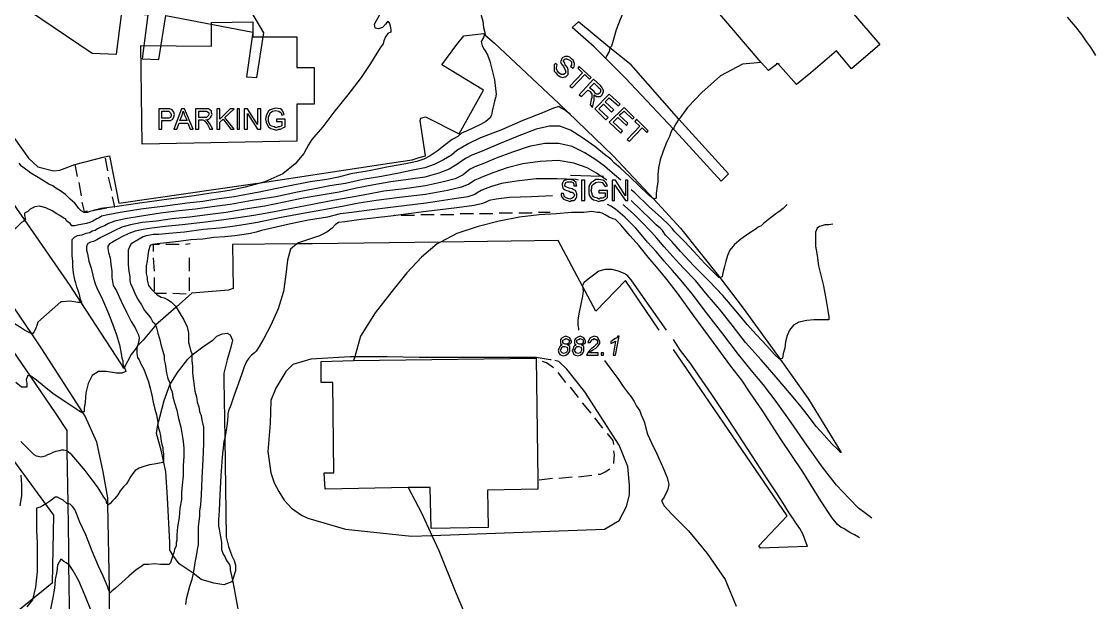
# Model space of a CAD drawing. Header units: feet. Extents: x -3749 to 15459, y 505 to 24761.
# Drawn here: x 9983 to 15459, y 10931 to 13895 of the extents above; entities that cross this region are included whole.
import ezdxf

# ---------------------------------------------------------------- set-up
doc = ezdxf.new("R2010")
doc.units = ezdxf.units.FT
for name, color, linetype in [('Buildings', 2, 'CONTINUOUS'), ('Streets', 4, 'CONTINUOUS'), ('Topo Lines', 6, 'CONTINUOUS')]:
    doc.layers.add(name, color=color, linetype=linetype)

msp = doc.modelspace()

# ---------------------------------------------------------------- linework, layer by layer
at = {"layer": 'Buildings'}
for points in [[(13751.2, 14489), (14359.2, 13777), (14215.2, 13653), (14139.2, 13745), (14007.2, 13633), (13935.2, 13573), (13839.2, 13681), (13791.2, 13645), (13755.2, 13685), (13255.2, 14273), (13235.2, 14301), (13627.2, 14637), (13751.2, 14489)], [(10591.2, 13773), (10951.2, 13769), (10951.2, 13889), (11163.2, 13893), (11163.2, 13817), (11387.2, 13817), (11387.2, 13661), (11475.2, 13661), (11475.2, 13473), (11387.2, 13473), (11387.2, 13285), (10599.2, 13269), (10591.2, 13773)], [(12707.2, 13681), (12699.2, 13673), (12699.2, 13661), (12699.2, 13653), (12699.2, 13641), (12707.2, 13633), (12715.2, 13625), (12723.2, 13617), (12731.2, 13613), (12743.2, 13609), (12751.2, 13613), (12759.2, 13613), (12767.2, 13621), (12771.2, 13625), (12771.2, 13633), (12771.2, 13641), (12771.2, 13649), (12767.2, 13661), (12755.2, 13673), (12751.2, 13685), (12747.2, 13693), (12747.2, 13697), (12751.2, 13701), (12755.2, 13705), (12763.2, 13705), (12771.2, 13701), (12779.2, 13697), (12787.2, 13689), (12787.2, 13681), (12787.2, 13673), (12783.2, 13665), (12795.2, 13657), (12799.2, 13661), (12803.2, 13673), (12803.2, 13681), (12799.2, 13689), (12795.2, 13697), (12787.2, 13705), (12779.2, 13713), (12771.2, 13717), (12763.2, 13717), (12755.2, 13717), (12739.2, 13709), (12735.2, 13697), (12731.2, 13689), (12735.2, 13681), (12739.2, 13673), (12747.2, 13665), (12751.2, 13653), (12755.2, 13649), (12759.2, 13637), (12755.2, 13629), (12747.2, 13625), (12735.2, 13625), (12723.2, 13633), (12715.2, 13645), (12711.2, 13653), (12711.2, 13661), (12715.2, 13673), (12707.2, 13681)], [(12779.2, 13565), (12791.2, 13557), (12855.2, 13625), (12879.2, 13601), (12887.2, 13609), (12827.2, 13665), (12819.2, 13657), (12843.2, 13633), (12779.2, 13565)], [(12827.2, 13521), (12839.2, 13513), (12871.2, 13545), (12883.2, 13537), (12887.2, 13529), (12891.2, 13525), (12891.2, 13513), (12891.2, 13505), (12887.2, 13497), (12883.2, 13469), (12895.2, 13457), (12903.2, 13493), (12903.2, 13509), (12903.2, 13521), (12915.2, 13513), (12923.2, 13513), (12935.2, 13513), (12943.2, 13521), (12947.2, 13529), (12951.2, 13537), (12951.2, 13545), (12947.2, 13549), (12943.2, 13557), (12935.2, 13569), (12899.2, 13601), (12827.2, 13521)], [(12879.2, 13557), (12903.2, 13581), (12927.2, 13557), (12935.2, 13549), (12935.2, 13545), (12935.2, 13537), (12931.2, 13529), (12923.2, 13525), (12915.2, 13525), (12907.2, 13529), (12903.2, 13537), (12879.2, 13557)], [(12907.2, 13449), (12963.2, 13393), (12975.2, 13405), (12927.2, 13449), (12951.2, 13473), (12991.2, 13433), (13003.2, 13445), (12959.2, 13485), (12979.2, 13505), (13027.2, 13465), (13035.2, 13473), (12979.2, 13525), (12907.2, 13449)], [(10683.2, 13345), (10699.2, 13345), (10699.2, 13389), (10723.2, 13389), (10743.2, 13389), (10755.2, 13397), (10759.2, 13409), (10763.2, 13421), (10759.2, 13433), (10751.2, 13445), (10739.2, 13449), (10731.2, 13449), (10723.2, 13449), (10683.2, 13449), (10683.2, 13345)], [(10699.2, 13401), (10699.2, 13437), (10723.2, 13437), (10731.2, 13437), (10735.2, 13437), (10743.2, 13429), (10747.2, 13421), (10747.2, 13413), (10743.2, 13405), (10735.2, 13401), (10723.2, 13401), (10699.2, 13401)], [(10759.2, 13345), (10775.2, 13345), (10787.2, 13377), (10831.2, 13377), (10843.2, 13345), (10859.2, 13345), (10815.2, 13449), (10799.2, 13449), (10759.2, 13345)], [(10791.2, 13389), (10803.2, 13417), (10807.2, 13437), (10811.2, 13429), (10815.2, 13417), (10827.2, 13389), (10791.2, 13389)], [(10871.2, 13345), (10887.2, 13345), (10887.2, 13393), (10903.2, 13393), (10907.2, 13393), (10915.2, 13389), (10923.2, 13381), (10927.2, 13377), (10931.2, 13369), (10943.2, 13345), (10959.2, 13345), (10943.2, 13373), (10931.2, 13389), (10923.2, 13393), (10939.2, 13397), (10947.2, 13405), (10951.2, 13413), (10955.2, 13421), (10951.2, 13429), (10951.2, 13437), (10943.2, 13445), (10939.2, 13449), (10931.2, 13449), (10919.2, 13449), (10871.2, 13449), (10871.2, 13345)], [(10887.2, 13405), (10887.2, 13437), (10919.2, 13437), (10927.2, 13437), (10935.2, 13433), (10939.2, 13429), (10939.2, 13421), (10935.2, 13413), (10927.2, 13405), (10923.2, 13405), (10915.2, 13405), (10887.2, 13405)], [(10979.2, 13345), (10995.2, 13345), (10995.2, 13381), (11011.2, 13397), (11051.2, 13345), (11067.2, 13345), (11019.2, 13405), (11067.2, 13449), (11047.2, 13449), (10995.2, 13397), (10995.2, 13449), (10979.2, 13449), (10979.2, 13345)], [(11083.2, 13345), (11095.2, 13345), (11095.2, 13449), (11083.2, 13449), (11083.2, 13345)], [(11119.2, 13345), (11135.2, 13345), (11135.2, 13425), (11187.2, 13345), (11203.2, 13345), (11203.2, 13449), (11187.2, 13449), (11187.2, 13369), (11135.2, 13449), (11119.2, 13449), (11119.2, 13345)], [(11283.2, 13385), (11311.2, 13385), (11311.2, 13365), (11307.2, 13361), (11299.2, 13357), (11291.2, 13357), (11279.2, 13353), (11271.2, 13357), (11259.2, 13361), (11251.2, 13365), (11247.2, 13373), (11243.2, 13385), (11243.2, 13397), (11243.2, 13409), (11247.2, 13417), (11251.2, 13429), (11263.2, 13437), (11279.2, 13441), (11295.2, 13437), (11307.2, 13429), (11311.2, 13417), (11323.2, 13421), (11319.2, 13429), (11315.2, 13437), (11311.2, 13445), (11303.2, 13449), (11279.2, 13453), (11267.2, 13449), (11251.2, 13445), (11243.2, 13437), (11235.2, 13425), (11231.2, 13413), (11227.2, 13397), (11231.2, 13381), (11235.2, 13369), (11243.2, 13357), (11255.2, 13349), (11267.2, 13345), (11283.2, 13341), (11295.2, 13345), (11303.2, 13345), (11315.2, 13353), (11327.2, 13357), (11327.2, 13397), (11283.2, 13397), (11283.2, 13385)], [(12979.2, 13381), (13039.2, 13325), (13047.2, 13337), (12999.2, 13381), (13023.2, 13405), (13067.2, 13365), (13075.2, 13377), (13031.2, 13417), (13055.2, 13437), (13099.2, 13397), (13107.2, 13405), (13055.2, 13457), (12979.2, 13381)], [(13071.2, 13293), (13083.2, 13285), (13147.2, 13353), (13171.2, 13329), (13179.2, 13337), (13119.2, 13397), (13111.2, 13385), (13135.2, 13361), (13071.2, 13293)], [(10255.2, 13165), (10267.2, 13105)], [(10423.2, 13133), (10411.2, 13197)], [(10443.2, 13033), (10427.2, 13101)], [(12735.2, 13017), (12735.2, 13005), (12739.2, 12997), (12747.2, 12989), (12755.2, 12985), (12767.2, 12981), (12779.2, 12977), (12787.2, 12981), (12799.2, 12981), (12807.2, 12989), (12811.2, 12993), (12815.2, 13001), (12815.2, 13009), (12815.2, 13017), (12811.2, 13025), (12807.2, 13033), (12799.2, 13037), (12791.2, 13041), (12775.2, 13045), (12763.2, 13049), (12755.2, 13053), (12755.2, 13057), (12751.2, 13061), (12755.2, 13065), (12759.2, 13073), (12767.2, 13077), (12775.2, 13077), (12787.2, 13077), (12795.2, 13073), (12799.2, 13065), (12799.2, 13057), (12815.2, 13057), (12811.2, 13065), (12811.2, 13073), (12803.2, 13081), (12795.2, 13085), (12775.2, 13089), (12755.2, 13085), (12747.2, 13081), (12743.2, 13073), (12739.2, 13069), (12739.2, 13061), (12743.2, 13045), (12747.2, 13041), (12755.2, 13037), (12763.2, 13033), (12775.2, 13029), (12783.2, 13025), (12791.2, 13025), (12795.2, 13021), (12799.2, 13017), (12803.2, 13009), (12799.2, 13001), (12791.2, 12993), (12779.2, 12989), (12763.2, 12993), (12751.2, 13001), (12747.2, 13017), (12735.2, 13017)], [(12927.2, 13021), (12959.2, 13021), (12959.2, 13001), (12951.2, 12997), (12947.2, 12993), (12935.2, 12993), (12927.2, 12989), (12919.2, 12993), (12907.2, 12997), (12899.2, 13001), (12895.2, 13009), (12891.2, 13021), (12887.2, 13033), (12891.2, 13045), (12891.2, 13057), (12899.2, 13065), (12911.2, 13073), (12927.2, 13077), (12943.2, 13073), (12951.2, 13065), (12959.2, 13053), (12971.2, 13057), (12967.2, 13065), (12963.2, 13073), (12955.2, 13081), (12947.2, 13085), (12927.2, 13089), (12911.2, 13089), (12899.2, 13081), (12887.2, 13073), (12879.2, 13061), (12875.2, 13049), (12875.2, 13033), (12875.2, 13017), (12879.2, 13005), (12887.2, 12993), (12899.2, 12985), (12915.2, 12981), (12927.2, 12977), (12939.2, 12981), (12951.2, 12981), (12963.2, 12989), (12971.2, 12997), (12971.2, 13033), (12927.2, 13033), (12927.2, 13021)], [(10275.2, 13073), (10287.2, 13005)], [(12839.2, 12981), (12855.2, 12981), (12855.2, 13085), (12839.2, 13085), (12839.2, 12981)], [(12995.2, 12981), (13007.2, 12981), (13007.2, 13061), (13063.2, 12981), (13075.2, 12981), (13075.2, 13085), (13063.2, 13085), (13063.2, 13005), (13011.2, 13085), (12995.2, 13085), (12995.2, 12981)], [(10459.2, 12949), (10447.2, 13001)], [(10291.2, 12973), (10303.2, 12925), (10319.2, 12929)], [(10351.2, 12933), (10355.2, 12933)], [(10355.2, 12933), (10419.2, 12945)], [(10455.2, 12949), (10459.2, 12949), (10459.2, 12949)], [(11887.2, 12905), (11883.2, 12905)], [(11987.2, 12905), (11919.2, 12905)], [(12087.2, 12909), (12019.2, 12909)], [(12187.2, 12909), (12119.2, 12909)], [(12287.2, 12913), (12219.2, 12913)], [(12387.2, 12913), (12319.2, 12913)], [(12487.2, 12917), (12419.2, 12917)], [(12587.2, 12917), (12519.2, 12917)], [(12679.2, 12921), (12619.2, 12921)], [(10843.2, 12761), (10819.2, 12757)], [(10687.2, 12757), (10655.2, 12757), (10655.2, 12721)], [(10787.2, 12757), (10719.2, 12757)], [(10655.2, 12689), (10659.2, 12621)], [(10839.2, 12621), (10839.2, 12689)], [(10659.2, 12589), (10659.2, 12521)], [(10839.2, 12521), (10839.2, 12589)], [(10667.2, 12509), (10723.2, 12509)], [(10755.2, 12509), (10823.2, 12505)], [(12739.2, 12245), (12731.2, 12241), (12727.2, 12237), (12723.2, 12225), (12719.2, 12217), (12723.2, 12205), (12727.2, 12197), (12735.2, 12193), (12747.2, 12189), (12759.2, 12193), (12771.2, 12201), (12779.2, 12213), (12779.2, 12225), (12779.2, 12237), (12767.2, 12245), (12775.2, 12249), (12783.2, 12253), (12787.2, 12257), (12787.2, 12265), (12783.2, 12273), (12779.2, 12281), (12771.2, 12285), (12759.2, 12289), (12747.2, 12285), (12735.2, 12277), (12731.2, 12269), (12731.2, 12261), (12731.2, 12253), (12739.2, 12245)], [(12743.2, 12261), (12743.2, 12269), (12751.2, 12273), (12759.2, 12277), (12771.2, 12273), (12775.2, 12269), (12775.2, 12265), (12775.2, 12257), (12771.2, 12253), (12763.2, 12249), (12755.2, 12249), (12747.2, 12253), (12743.2, 12257), (12743.2, 12261)], [(12811.2, 12245), (12803.2, 12241), (12799.2, 12237), (12795.2, 12225), (12791.2, 12217), (12795.2, 12205), (12799.2, 12197), (12807.2, 12193), (12819.2, 12189), (12831.2, 12193), (12843.2, 12201), (12851.2, 12213), (12851.2, 12225), (12851.2, 12237), (12839.2, 12245), (12847.2, 12249), (12855.2, 12253), (12859.2, 12257), (12859.2, 12265), (12855.2, 12273), (12851.2, 12281), (12843.2, 12285), (12831.2, 12289), (12819.2, 12285), (12807.2, 12277), (12803.2, 12269), (12803.2, 12261), (12803.2, 12253), (12811.2, 12245)], [(12815.2, 12261), (12815.2, 12269), (12823.2, 12273), (12831.2, 12277), (12843.2, 12273), (12847.2, 12269), (12847.2, 12265), (12847.2, 12257), (12843.2, 12253), (12835.2, 12249), (12827.2, 12249), (12819.2, 12253), (12815.2, 12257), (12815.2, 12261)], [(12863.2, 12193), (12923.2, 12193), (12923.2, 12205), (12879.2, 12205), (12887.2, 12213), (12891.2, 12217), (12899.2, 12221), (12911.2, 12229), (12919.2, 12237), (12923.2, 12241), (12927.2, 12245), (12931.2, 12253), (12931.2, 12261), (12927.2, 12273), (12919.2, 12285), (12903.2, 12289), (12891.2, 12285), (12883.2, 12281), (12875.2, 12269), (12871.2, 12257), (12883.2, 12257), (12887.2, 12265), (12891.2, 12273), (12899.2, 12273), (12903.2, 12277), (12911.2, 12273), (12915.2, 12273), (12919.2, 12265), (12919.2, 12261), (12919.2, 12253), (12911.2, 12245), (12907.2, 12241), (12899.2, 12233), (12887.2, 12225), (12879.2, 12217), (12871.2, 12205), (12863.2, 12193)], [(12999.2, 12193), (13011.2, 12193), (13031.2, 12289), (13023.2, 12289), (13019.2, 12281), (13011.2, 12277), (13003.2, 12273), (12987.2, 12261), (12987.2, 12253), (12999.2, 12257), (13011.2, 12265), (12999.2, 12193)], [(12731.2, 12217), (12735.2, 12225), (12739.2, 12233), (12743.2, 12237), (12751.2, 12237), (12763.2, 12233), (12767.2, 12229), (12767.2, 12225), (12767.2, 12217), (12763.2, 12209), (12759.2, 12205), (12747.2, 12201), (12739.2, 12205), (12735.2, 12209), (12731.2, 12217)], [(12803.2, 12217), (12807.2, 12225), (12811.2, 12233), (12815.2, 12237), (12823.2, 12237), (12835.2, 12233), (12839.2, 12229), (12839.2, 12225), (12839.2, 12217), (12835.2, 12209), (12831.2, 12205), (12819.2, 12201), (12811.2, 12205), (12807.2, 12209), (12803.2, 12217)], [(12615.2, 11557), (12615.2, 11509), (12359.2, 11505), (12363.2, 11313), (12071.2, 11309), (12067.2, 11517), (11955.2, 11517), (11531.2, 11509), (11527.2, 11593), (11575.2, 11593), (11571.2, 12053), (11511.2, 12053), (11511.2, 12161), (11675.2, 12165), (12607.2, 12177), (12615.2, 11557)], [(12607.2, 12177), (12607.2, 12177)], [(12695.2, 12129), (12659.2, 12153), (12639.2, 12161)], [(12939.2, 12193), (12951.2, 12193), (12951.2, 12205), (12939.2, 12205), (12939.2, 12193)], [(12759.2, 12053), (12719.2, 12105)], [(12823.2, 11977), (12783.2, 12029)], [(6339.2, 9309.1), (7815.2, 10445), (7743.2, 10661), (9391.2, 11973), (9747.2, 11921), (10147.2, 11377), (10139.2, 11029), (8467.2, 9673.1), (8547.2, 9577.1), (7027.2, 8345.1), (6955.2, 8429.1), (5379.2, 7153.1)], [(12887.2, 11897), (12843.2, 11949)], [(12947.2, 11821), (12907.2, 11873)], [(13003.2, 11737), (12999.2, 11757), (12971.2, 11793)], [(13003.2, 11641), (13003.2, 11645), (13007.2, 11685), (13003.2, 11705)], [(12923.2, 11585), (12935.2, 11585), (12959.2, 11597), (12983.2, 11613)], [(12623.2, 11557), (12691.2, 11565)], [(12723.2, 11565), (12791.2, 11573)], [(12823.2, 11573), (12891.2, 11581)]]:
    msp.add_lwpolyline(points, dxfattribs=at)
at = {"layer": 'Streets'}
for points in [[(9411.2, 14585), (9683.2, 14181), (10343.2, 13733), (10467.2, 13729), (10495.2, 13941), (10627.2, 13929), (10599.2, 13705), (10683.2, 13701), (10719.2, 13925), (11163.2, 13841), (11131.2, 13613), (11183.2, 13609), (11219.2, 13837), (10919.2, 14345), (10847.2, 14449), (10815.2, 14489), (10127.2, 14965), (9971.2, 15065), (9779.2, 15121), (9915.2, 15001), (9779.2, 14797)], [(11851.2, 13897), (11839.2, 13881), (11823.2, 13865), (11803.2, 13857), (11787.2, 13861), (11783.2, 13881), (11819.2, 13945)], [(12983.2, 13761), (12823.2, 13893), (12791.2, 13865)], [(13307.2, 13345), (13063.2, 13605), (12903.2, 13765), (12791.2, 13865)], [(11211.2, 13073), (11859.2, 13173), (11975.2, 13189), (12011.2, 13201), (12043.2, 13209), (12015.2, 13389), (12019.2, 13401), (12043.2, 13409), (12215.2, 13321), (12339.2, 13545), (12127.2, 13673), (12203.2, 13777), (12239.2, 13821), (12339.2, 13833)], [(12339.2, 13833), (12343.2, 13829)], [(12343.2, 13829), (12395.2, 13785), (12723.2, 13477), (12999.2, 13209), (13207.2, 12989)], [(9627.2, 13749), (9651.2, 13713), (10019.2, 13197), (10067.2, 13153), (10147.2, 13133), (10179.2, 13137), (10255.2, 13165)], [(13335.2, 13397), (13091.2, 13673), (12983.2, 13761)], [(13551.2, 13081), (13587.2, 13117), (13335.2, 13397)], [(13551.2, 13081), (13315.2, 13337), (13307.2, 13345)], [(9999.2, 12885), (9959.2, 12941), (9755.2, 13241)], [(10255.2, 13165), (10407.2, 13205)], [(10407.2, 13205), (10431.2, 13209), (10479.2, 12969), (11151.2, 13065), (11211.2, 13073)], [(12939.2, 13105), (12783.2, 13109)], [(12951.2, 13105), (12939.2, 13105)], [(13207.2, 12989), (13343.2, 12841), (13543.2, 12589)], [(10287.2, 12461), (10231.2, 12549), (9999.2, 12885)], [(11387.2, 12761), (11059.2, 12757), (11063.2, 12533), (11039.2, 12525), (10851.2, 12509), (10771.2, 12437)], [(12119.2, 12769), (11467.2, 12761), (11387.2, 12761)], [(12843.2, 12545), (12719.2, 12777), (12119.2, 12769)], [(10035.2, 12301), (9811.2, 12629)], [(13235.2, 12321), (13063.2, 12573), (12911.2, 12417), (12843.2, 12545)], [(13543.2, 12589), (13663.2, 12433), (13851.2, 12173)], [(10503.2, 12125), (10491.2, 12149), (10287.2, 12461)], [(10771.2, 12437), (10667.2, 12345)], [(9791.2, 12425), (9867.2, 12317), (10027.2, 12085)], [(10667.2, 12345), (10663.2, 12341), (10603.2, 12269), (10575.2, 12241)], [(10295.2, 11901), (10087.2, 12225), (10035.2, 12301)], [(10851.2, 12193), (10867.2, 12205), (10915.2, 12241), (10959.2, 12269), (10979.2, 12289), (11007.2, 12301), (11031.2, 12305), (11047.2, 12297), (11059.2, 12269), (11051.2, 12233), (11031.2, 12169), (11015.2, 12101), (11015.2, 12065), (11019.2, 11769)], [(10575.2, 12241), (10567.2, 12229), (10543.2, 12197), (10507.2, 12129)], [(13991.2, 11217), (13891.2, 11213), (13751.2, 11209), (13743.2, 11221), (13887.2, 11373), (13307.2, 12221)], [(10739.2, 12041), (10779.2, 12105), (10831.2, 12173), (10851.2, 12193)], [(11683.2, 12185), (11659.2, 12185), (11459.2, 12173), (11367.2, 12145), (11331.2, 12109), (11279.2, 12025), (11255.2, 11961), (11251.2, 11845), (11239.2, 11701), (11255.2, 11593), (11271.2, 11541), (11295.2, 11497), (11323.2, 11453), (11359.2, 11413), (11411.2, 11377), (11443.2, 11361), (11635.2, 11305), (11971.2, 11269), (12075.2, 11273)], [(12683.2, 12169), (12679.2, 12169), (12607.2, 12181), (12119.2, 12181), (12111.2, 12181), (12011.2, 12181), (11847.2, 12185), (11683.2, 12185)], [(13031.2, 11733), (12855.2, 12005), (12763.2, 12121), (12723.2, 12161), (12703.2, 12165)], [(13851.2, 12173), (13995.2, 11969), (14163.2, 11697)], [(10507.2, 12129), (10503.2, 12125)], [(10027.2, 12085), (10159.2, 11893), (10215.2, 11809), (10215.2, 11705)], [(10679.2, 11837), (10711.2, 11961), (10739.2, 12041), (10739.2, 12041)], [(10423.2, 11433), (10423.2, 11465), (10399.2, 11597), (10367.2, 11749), (10307.2, 11881), (10295.2, 11901)], [(10671.2, 11793), (10679.2, 11837)], [(10707.2, 11653), (10695.2, 11709), (10671.2, 11793)], [(11019.2, 11769), (11027.2, 11265), (11039.2, 11217), (11055.2, 11169), (11067.2, 11145), (11075.2, 11121), (11075.2, 11093), (11059.2, 11045)], [(12075.2, 11273), (12955.2, 11305), (13031.2, 11349), (13067.2, 11421), (13083.2, 11481), (13083.2, 11529), (13075.2, 11625), (13031.2, 11733)], [(10215.2, 11705), (10219.2, 11437)], [(10739.2, 11197), (10739.2, 11237), (10727.2, 11465), (10719.2, 11597), (10707.2, 11653)], [(10219.2, 11437), (10223.2, 11205), (10223.2, 11125)], [(10431.2, 10985), (10431.2, 11001), (10423.2, 11433)], [(10755.2, 11173), (10743.2, 11193), (10739.2, 11197)], [(11059.2, 11045), (11055.2, 11037), (11015.2, 11021), (10963.2, 11029), (10899.2, 11049), (10859.2, 11081), (10787.2, 11129), (10755.2, 11173)], [(10223.2, 11125), (10227.2, 10809)], [(10435.2, 10581), (10431.2, 10985)]]:
    msp.add_lwpolyline(points, dxfattribs=at)
at = {"layer": 'Topo Lines'}
for points in [[(12703.2, 14369), (12643.2, 14305), (12559.2, 14213), (12511.2, 14165), (12491.2, 14145), (12463.2, 14133), (12435.2, 14129), (12395.2, 14117), (12359.2, 14105), (12335.2, 14093), (12319.2, 14077), (12311.2, 14057), (12307.2, 14041), (12311.2, 14021), (12315.2, 13997), (12319.2, 13977), (12323.2, 13953), (12327.2, 13925), (12335.2, 13897), (12339.2, 13865), (12343.2, 13845), (12347.2, 13829), (12343.2, 13829)], [(13255.2, 14273), (13247.2, 14265), (13223.2, 14245), (13207.2, 14221), (13183.2, 14185), (13147.2, 14125), (13103.2, 14045), (13063.2, 13969), (13035.2, 13905), (13015.2, 13853), (13003.2, 13809), (12991.2, 13769), (12983.2, 13761)], [(15315.2, 13917), (15355.2, 13869), (15387.2, 13829), (15411.2, 13793), (15431.2, 13765), (15447.2, 13741), (15459.2, 13721)], [(11851.2, 13897), (11859.2, 13885), (11863.2, 13873), (11867.2, 13853), (11867.2, 13841), (11851.2, 13833), (11839.2, 13817), (11831.2, 13797), (11827.2, 13781), (11815.2, 13765), (11795.2, 13733), (11763.2, 13681), (11715.2, 13609), (11647.2, 13521), (11575.2, 13433), (11519.2, 13357), (11483.2, 13317), (11463.2, 13293), (11447.2, 13265), (11423.2, 13221), (11379.2, 13169), (11315.2, 13117), (11223.2, 13077), (11211.2, 13073)], [(12343.2, 13829), (12339.2, 13813), (12327.2, 13793), (12331.2, 13773), (12339.2, 13757), (12347.2, 13745), (12359.2, 13725), (12371.2, 13693), (12383.2, 13645), (12395.2, 13597), (12399.2, 13553), (12403.2, 13525), (12399.2, 13505), (12395.2, 13489), (12391.2, 13473), (12387.2, 13453), (12383.2, 13437), (12379.2, 13417), (12371.2, 13401), (12351.2, 13385), (12323.2, 13369), (12287.2, 13353), (12255.2, 13337), (12227.2, 13325), (12207.2, 13309), (12179.2, 13293), (12143.2, 13265), (12103.2, 13233), (12067.2, 13209), (12035.2, 13193), (11999.2, 13181), (11943.2, 13169), (11855.2, 13153), (11755.2, 13133), (11663.2, 13117), (11599.2, 13101), (11539.2, 13089), (11455.2, 13077)], [(12983.2, 13761), (12979.2, 13741), (12967.2, 13721), (12963.2, 13709)], [(13755.2, 13685), (13659.2, 13677), (13547.2, 13617), (13451.2, 13533), (13379.2, 13457), (13339.2, 13401), (13335.2, 13397)], [(13847.2, 13677), (13831.2, 13681)], [(12783.2, 13421), (12767.2, 13433), (12751.2, 13445), (12735.2, 13453), (12723.2, 13461), (12695.2, 13453), (12639.2, 13429), (12539.2, 13389), (12427.2, 13341), (12323.2, 13301), (12263.2, 13273), (12231.2, 13253), (12203.2, 13237), (12175.2, 13213), (12135.2, 13189), (12087.2, 13165), (12039.2, 13149), (11979.2, 13137), (11907.2, 13121), (11819.2, 13105), (11723.2, 13089), (11635.2, 13069), (11555.2, 13057), (11479.2, 13041), (11391.2, 13025), (11279.2, 13001), (11159.2, 12981), (11047.2, 12961), (10955.2, 12949), (10871.2, 12937), (10787.2, 12929), (10691.2, 12917), (10595.2, 12901), (10511.2, 12889), (10459.2, 12877), (10427.2, 12865), (10407.2, 12853), (10387.2, 12845), (10371.2, 12837), (10359.2, 12829), (10343.2, 12825), (10331.2, 12817), (10311.2, 12813)], [(13335.2, 13397), (13319.2, 13373), (13311.2, 13357), (13307.2, 13345)], [(13207.2, 12989), (13179.2, 13013), (13135.2, 13053), (13083.2, 13105), (13035.2, 13149), (13007.2, 13173), (12987.2, 13193), (12955.2, 13217), (12907.2, 13257), (12843.2, 13301), (12783.2, 13341), (12727.2, 13361), (12675.2, 13361), (12607.2, 13345), (12511.2, 13309), (12415.2, 13269), (12331.2, 13233), (12279.2, 13213), (12251.2, 13197), (12231.2, 13185), (12203.2, 13165), (12163.2, 13141), (12111.2, 13121), (12039.2, 13101), (11955.2, 13089), (11867.2, 13077), (11779.2, 13061), (11691.2, 13045), (11603.2, 13025), (11511.2, 13009), (11419.2, 12993), (11323.2, 12973), (11223.2, 12953), (11123.2, 12937), (11027.2, 12921), (10931.2, 12909), (10839.2, 12897), (10751.2, 12889), (10671.2, 12877), (10599.2, 12869), (10539.2, 12857), (10495.2, 12845), (10459.2, 12829), (10435.2, 12817), (10411.2, 12805), (10387.2, 12793)], [(13307.2, 13345), (13303.2, 13345), (13295.2, 13333), (13287.2, 13309), (13271.2, 13277), (13255.2, 13233), (13239.2, 13189), (13231.2, 13149), (13227.2, 13113), (13227.2, 13077), (13223.2, 13045), (13219.2, 13017), (13219.2, 12993), (13207.2, 12989)], [(12791.2, 13257), (12723.2, 13273), (12651.2, 13273), (12571.2, 13257), (12487.2, 13229), (12403.2, 13197), (12335.2, 13169), (12295.2, 13153), (12271.2, 13141), (12255.2, 13129), (12235.2, 13113), (12195.2, 13093), (12135.2, 13077), (12043.2, 13057), (11935.2, 13041), (11831.2, 13029), (11743.2, 13013), (11659.2, 12997), (11571.2, 12981), (11467.2, 12961), (11359.2, 12941), (11255.2, 12921), (11167.2, 12905), (11087.2, 12893), (11003.2, 12881), (10907.2, 12869), (10803.2, 12857), (10715.2, 12849), (10647.2, 12841), (10603.2, 12833), (10563.2, 12825), (10531.2, 12813), (10495.2, 12797), (10467.2, 12781), (10447.2, 12769), (10431.2, 12761), (10423.2, 12749), (10423.2, 12737), (10427.2, 12717), (10435.2, 12689), (10439.2, 12657), (10443.2, 12621), (10443.2, 12589), (10447.2, 12569), (10451.2, 12549), (10467.2, 12521), (10491.2, 12469), (10519.2, 12413), (10543.2, 12365), (10563.2, 12333), (10571.2, 12313), (10579.2, 12297), (10583.2, 12281), (10579.2, 12257), (10575.2, 12241), (10575.2, 12241)], [(13039.2, 13085), (13007.2, 13113), (12983.2, 13133), (12955.2, 13157), (12911.2, 13189), (12855.2, 13225), (12791.2, 13257)], [(10207.2, 13013), (10179.2, 13033), (10159.2, 13045), (10143.2, 13057), (10123.2, 13065), (10091.2, 13085), (10059.2, 13105), (10031.2, 13121), (10015.2, 13133), (10003.2, 13141), (9983.2, 13157), (9971.2, 13173)], [(12939.2, 13105), (12915.2, 13121), (12867.2, 13149), (12799.2, 13173), (12719.2, 13185), (12627.2, 13181), (12539.2, 13169), (12459.2, 13149), (12391.2, 13125), (12339.2, 13105), (12311.2, 13093), (12295.2, 13085), (12283.2, 13077), (12263.2, 13065), (12227.2, 13049), (12155.2, 13033), (12043.2, 13013), (11911.2, 12997), (11791.2, 12981), (11703.2, 12969), (11627.2, 12953), (11543.2, 12937), (11427.2, 12917), (11299.2, 12893), (11187.2, 12869), (11115.2, 12857), (11059.2, 12849), (10995.2, 12841), (10911.2, 12833), (10815.2, 12821), (10735.2, 12813), (10683.2, 12809), (10655.2, 12809), (10639.2, 12805), (10619.2, 12801), (10603.2, 12797), (10583.2, 12785), (10563.2, 12773)], [(12823.2, 13085), (12811.2, 13089), (12715.2, 13093), (12607.2, 13093), (12507.2, 13081), (12431.2, 13069), (12379.2, 13053), (12347.2, 13041), (12327.2, 13033), (12307.2, 13021), (12295.2, 13013), (12259.2, 13001), (12179.2, 12989), (12047.2, 12969), (11891.2, 12949), (11755.2, 12933), (11667.2, 12921), (11607.2, 12913), (11543.2, 12897), (11447.2, 12881), (11347.2, 12861), (11259.2, 12841), (11207.2, 12829), (11179.2, 12821), (11151.2, 12813), (11119.2, 12809), (11071.2, 12801), (11019.2, 12797), (10963.2, 12793), (10907.2, 12785), (10847.2, 12781), (10783.2, 12773), (10723.2, 12765), (10675.2, 12761), (10651.2, 12757), (10639.2, 12753), (10631.2, 12725), (10627.2, 12701), (10623.2, 12673), (10619.2, 12649), (10619.2, 12625), (10619.2, 12609), (10623.2, 12589), (10623.2, 12577), (10627.2, 12561), (10631.2, 12549), (10643.2, 12533), (10651.2, 12525), (10663.2, 12513)], [(12967.2, 13085), (12951.2, 13097), (12939.2, 13105)], [(11455.2, 13077), (11335.2, 13053), (11195.2, 13025), (11067.2, 13001), (10979.2, 12989), (10907.2, 12977), (10827.2, 12969), (10715.2, 12953), (10591.2, 12937), (10487.2, 12921), (10423.2, 12909), (10391.2, 12901), (10379.2, 12893), (10367.2, 12889), (10347.2, 12877), (10331.2, 12869), (10315.2, 12865), (10295.2, 12861), (10275.2, 12857), (10255.2, 12853), (10239.2, 12853), (10231.2, 12865), (10215.2, 12877), (10207.2, 12889), (10195.2, 12893), (10179.2, 12905), (10163.2, 12913), (10139.2, 12929), (10107.2, 12945), (10075.2, 12953), (10051.2, 12949), (10027.2, 12937), (10015.2, 12925), (9999.2, 12917), (9999.2, 12905), (10003.2, 12885)], [(11211.2, 13073), (11123.2, 13049), (11043.2, 13033), (10987.2, 13025), (10939.2, 13017), (10863.2, 13005), (10735.2, 12989), (10587.2, 12969), (10459.2, 12949), (10459.2, 12949)], [(13543.2, 12589), (13539.2, 12589), (13515.2, 12613), (13467.2, 12661), (13411.2, 12721), (13363.2, 12773), (13327.2, 12809), (13311.2, 12825), (13303.2, 12837), (13283.2, 12857), (13247.2, 12893), (13183.2, 12949), (13111.2, 13021), (13091.2, 13037)], [(10355.2, 12933), (10347.2, 12929), (10331.2, 12925), (10319.2, 12921), (10303.2, 12921), (10287.2, 12929), (10275.2, 12941), (10267.2, 12953), (10255.2, 12969), (10231.2, 12989), (10207.2, 13013)], [(12691.2, 13005), (12583.2, 13001), (12471.2, 12997), (12403.2, 12989), (12367.2, 12981), (12351.2, 12973), (12339.2, 12969), (12327.2, 12965), (12291.2, 12957), (12203.2, 12945), (12047.2, 12925), (11867.2, 12901), (11715.2, 12885), (11631.2, 12873), (11599.2, 12869), (11583.2, 12857), (11567.2, 12841), (11539.2, 12821), (11503.2, 12801), (11451.2, 12785), (11395.2, 12765), (11387.2, 12761)], [(13851.2, 12173), (13847.2, 12173), (13823.2, 12197), (13783.2, 12241), (13731.2, 12297), (13683.2, 12349), (13643.2, 12397), (13607.2, 12441), (13559.2, 12497), (13491.2, 12569), (13411.2, 12649), (13343.2, 12721), (13299.2, 12773), (13267.2, 12805), (13251.2, 12829), (13239.2, 12841), (13219.2, 12857), (13191.2, 12885), (13143.2, 12933), (13091.2, 12981)], [(10459.2, 12949), (10387.2, 12941), (10359.2, 12933), (10355.2, 12933)], [(14255.2, 11261), (14251.2, 11265), (14231.2, 11277), (14207.2, 11289), (14187.2, 11301), (14175.2, 11309), (14163.2, 11313), (14143.2, 11329), (14115.2, 11365), (14059.2, 11449), (13967.2, 11597), (13855.2, 11765), (13759.2, 11913), (13699.2, 12001), (13655.2, 12065), (13599.2, 12137), (13511.2, 12257), (13411.2, 12393), (13327.2, 12509), (13275.2, 12577), (13247.2, 12613), (13219.2, 12645), (13179.2, 12693), (13131.2, 12753), (13087.2, 12801), (13055.2, 12837), (13039.2, 12857), (13027.2, 12869), (13011.2, 12885), (12999.2, 12889), (12979.2, 12897), (12959.2, 12909), (12943.2, 12917), (12931.2, 12921), (12919.2, 12921), (12891.2, 12925), (12851.2, 12921), (12787.2, 12921), (12711.2, 12913), (12623.2, 12909), (12523.2, 12897), (12419.2, 12877), (12311.2, 12849), (12203.2, 12813), (12119.2, 12769)], [(14319.2, 11361), (14303.2, 11373), (14283.2, 11389), (14251.2, 11413), (14203.2, 11461), (14139.2, 11529), (14067.2, 11621), (13987.2, 11733), (13907.2, 11849), (13831.2, 11957), (13767.2, 12041), (13703.2, 12117), (13639.2, 12197), (13559.2, 12301), (13475.2, 12409), (13403.2, 12505), (13347.2, 12573), (13303.2, 12625), (13259.2, 12673), (13219.2, 12721), (13175.2, 12769), (13143.2, 12809), (13115.2, 12841), (13099.2, 12857), (13079.2, 12877), (13059.2, 12897), (13035.2, 12917), (13011.2, 12937), (12987.2, 12953), (12971.2, 12961)], [(14163.2, 11697), (14159.2, 11697), (14143.2, 11713), (14115.2, 11741), (14075.2, 11785), (14035.2, 11829), (13995.2, 11881), (13951.2, 11937), (13899.2, 12001), (13831.2, 12081), (13755.2, 12169), (13675.2, 12257), (13607.2, 12345), (13543.2, 12425), (13479.2, 12501), (13419.2, 12573), (13359.2, 12637), (13303.2, 12697), (13259.2, 12745), (13223.2, 12789), (13195.2, 12821), (13175.2, 12841), (13159.2, 12857), (13135.2, 12881), (13103.2, 12913), (13059.2, 12953), (13051.2, 12961)], [(13887.2, 12961), (13879.2, 12953), (13867.2, 12941), (13851.2, 12929), (13823.2, 12909), (13791.2, 12885), (13767.2, 12865), (13755.2, 12853), (13739.2, 12845), (13723.2, 12833), (13691.2, 12813), (13651.2, 12785), (13619.2, 12757), (13595.2, 12729), (13583.2, 12701), (13575.2, 12673), (13567.2, 12645), (13559.2, 12613), (13555.2, 12593), (13543.2, 12589)], [(9999.2, 12885), (9995.2, 12877), (9983.2, 12869), (9971.2, 12857), (9955.2, 12841), (9935.2, 12825), (9923.2, 12813)], [(10003.2, 12885), (9999.2, 12885)], [(14119.2, 12861), (14099.2, 12857), (14079.2, 12857), (14063.2, 12853), (14051.2, 12849), (14039.2, 12841), (14031.2, 12821), (14031.2, 12793), (14031.2, 12749), (14039.2, 12701), (14047.2, 12649), (14059.2, 12601), (14071.2, 12553), (14079.2, 12509), (14087.2, 12461), (14095.2, 12421), (14099.2, 12389), (14099.2, 12373), (14075.2, 12373), (14051.2, 12373), (14023.2, 12373), (13987.2, 12369), (13947.2, 12361), (13919.2, 12345), (13899.2, 12321), (13887.2, 12293), (13879.2, 12261), (13875.2, 12229), (13867.2, 12201), (13863.2, 12177), (13851.2, 12173)], [(10311.2, 12813), (10291.2, 12805), (10267.2, 12801), (10251.2, 12793), (10239.2, 12781), (10239.2, 12761), (10239.2, 12745), (10239.2, 12733), (10239.2, 12721), (10239.2, 12701), (10243.2, 12673), (10243.2, 12645), (10247.2, 12613), (10251.2, 12585), (10259.2, 12561), (10263.2, 12541), (10271.2, 12525), (10275.2, 12509), (10279.2, 12493), (10283.2, 12477), (10291.2, 12461), (10287.2, 12461)], [(10387.2, 12793), (10367.2, 12781), (10351.2, 12773), (10335.2, 12769), (10319.2, 12761), (10315.2, 12745), (10315.2, 12729), (10319.2, 12709), (10327.2, 12673), (10339.2, 12637), (10347.2, 12601), (10351.2, 12585), (10355.2, 12569), (10359.2, 12557), (10367.2, 12537), (10375.2, 12517), (10391.2, 12489), (10407.2, 12453), (10427.2, 12405), (10447.2, 12353), (10467.2, 12297), (10483.2, 12245), (10491.2, 12201), (10495.2, 12177), (10499.2, 12165), (10499.2, 12149), (10503.2, 12137), (10507.2, 12129)], [(10563.2, 12773), (10543.2, 12761), (10535.2, 12749), (10527.2, 12729), (10527.2, 12705), (10527.2, 12685), (10527.2, 12653), (10531.2, 12621), (10535.2, 12593), (10535.2, 12573), (10539.2, 12557), (10547.2, 12541), (10559.2, 12513), (10575.2, 12481), (10595.2, 12449), (10611.2, 12421), (10631.2, 12397), (10643.2, 12381), (10651.2, 12365), (10659.2, 12357), (10667.2, 12345), (10667.2, 12345)], [(11387.2, 12761), (11355.2, 12733), (11339.2, 12677), (11331.2, 12605), (11319.2, 12517), (11291.2, 12429), (11255.2, 12345), (11219.2, 12277), (11195.2, 12237), (11179.2, 12213), (11171.2, 12205), (11155.2, 12193), (11143.2, 12177), (11131.2, 12161), (11119.2, 12133), (11107.2, 12097), (11087.2, 12045), (11067.2, 11989), (11051.2, 11937), (11039.2, 11909), (11035.2, 11893), (11035.2, 11881)], [(12119.2, 12769), (12103.2, 12761), (12023.2, 12693), (11947.2, 12613), (11871.2, 12517), (11787.2, 12409), (11711.2, 12289), (11683.2, 12185)], [(13271.2, 12321), (13195.2, 12429), (13131.2, 12521), (13091.2, 12577), (13071.2, 12601), (13055.2, 12609), (13027.2, 12621), (12995.2, 12629), (12959.2, 12629), (12927.2, 12621), (12899.2, 12601), (12879.2, 12585), (12863.2, 12573), (12851.2, 12561), (12843.2, 12549), (12843.2, 12545)], [(12843.2, 12545), (12847.2, 12521), (12843.2, 12493), (12835.2, 12453), (12827.2, 12413), (12819.2, 12373), (12819.2, 12345), (12823.2, 12329), (12823.2, 12321)], [(10663.2, 12513), (10663.2, 12509), (10667.2, 12509)], [(10667.2, 12509), (10675.2, 12501), (10695.2, 12489), (10711.2, 12485), (10727.2, 12477), (10747.2, 12465), (10767.2, 12445), (10771.2, 12437)], [(10183.2, 12465), (10067.2, 12361), (10063.2, 12349), (10055.2, 12325), (10047.2, 12313), (10039.2, 12301), (10035.2, 12301)], [(10287.2, 12461), (10271.2, 12461), (10251.2, 12465), (10227.2, 12469), (10191.2, 12465), (10183.2, 12465)], [(10771.2, 12437), (10787.2, 12413), (10811.2, 12373), (10827.2, 12337), (10835.2, 12305)], [(10035.2, 12301), (10023.2, 12309), (9999.2, 12321), (9967.2, 12341), (9927.2, 12365), (9883.2, 12393), (9839.2, 12417), (9807.2, 12429), (9791.2, 12425)], [(10667.2, 12345), (10671.2, 12333), (10679.2, 12305), (10687.2, 12277), (10695.2, 12241), (10703.2, 12213), (10711.2, 12189), (10711.2, 12169), (10715.2, 12149), (10719.2, 12125), (10723.2, 12101), (10727.2, 12081), (10731.2, 12069), (10739.2, 12053), (10739.2, 12041)], [(10835.2, 12305), (10835.2, 12277), (10835.2, 12257), (10839.2, 12241), (10843.2, 12225), (10847.2, 12213), (10851.2, 12201), (10851.2, 12193)], [(13687.2, 11713), (13587.2, 11865), (13499.2, 11997), (13439.2, 12085), (13395.2, 12149), (13343.2, 12217), (13307.2, 12273)], [(10575.2, 12241), (10571.2, 12229), (10571.2, 12213), (10571.2, 12201), (10575.2, 12181), (10583.2, 12169), (10591.2, 12149), (10607.2, 12121), (10619.2, 12089), (10631.2, 12057), (10639.2, 12025), (10647.2, 11989), (10655.2, 11953), (10663.2, 11917), (10671.2, 11889), (10675.2, 11869), (10679.2, 11849), (10679.2, 11837)], [(10851.2, 12193), (10851.2, 12185), (10851.2, 12165), (10855.2, 12137), (10855.2, 12105), (10859.2, 12073), (10863.2, 12037), (10867.2, 12009), (10875.2, 11981), (10879.2, 11953), (10887.2, 11929), (10891.2, 11905), (10899.2, 11885), (10903.2, 11861), (10907.2, 11841), (10911.2, 11825), (10911.2, 11793), (10911.2, 11741), (10907.2, 11661), (10903.2, 11565), (10899.2, 11481), (10895.2, 11429), (10891.2, 11397), (10891.2, 11373), (10887.2, 11345), (10883.2, 11317), (10883.2, 11289), (10883.2, 11265), (10883.2, 11245), (10883.2, 11225), (10879.2, 11201), (10875.2, 11177), (10871.2, 11153), (10867.2, 11133), (10863.2, 11109), (10859.2, 11081)], [(11683.2, 12185), (11675.2, 12165)], [(12955.2, 12165), (12983.2, 12129), (13023.2, 12073), (13051.2, 12033), (13071.2, 12005), (13091.2, 11981), (13107.2, 11957), (13119.2, 11933), (13135.2, 11909), (13143.2, 11889), (13151.2, 11869), (13159.2, 11849), (13167.2, 11821), (13175.2, 11789), (13195.2, 11745), (13223.2, 11689), (13251.2, 11625), (13275.2, 11569), (13283.2, 11533), (13279.2, 11509), (13271.2, 11493), (13263.2, 11477), (13259.2, 11469), (13247.2, 11449), (13259.2, 11425), (13299.2, 11381), (13383.2, 11297), (13479.2, 11181), (13571.2, 11049), (13627.2, 10913)], [(10507.2, 12129), (10511.2, 12121), (10515.2, 12109), (10495.2, 12101), (10479.2, 12101), (10467.2, 12101), (10447.2, 12105), (10415.2, 12109), (10375.2, 12109), (10343.2, 12089), (10323.2, 12049), (10311.2, 12001), (10307.2, 11953), (10303.2, 11921), (10303.2, 11905), (10295.2, 11901)], [(10027.2, 12085), (10015.2, 12089), (10007.2, 12069), (10011.2, 12049), (10011.2, 12029), (9983.2, 12029), (9955.2, 12053)], [(10295.2, 11901), (10295.2, 11897), (10275.2, 11909), (10239.2, 11933), (10191.2, 11965), (10143.2, 11997), (10099.2, 12033), (10059.2, 12065), (10031.2, 12085), (10027.2, 12085)], [(10739.2, 12041), (10743.2, 12025), (10751.2, 12005), (10755.2, 11981), (10763.2, 11949), (10775.2, 11913), (10783.2, 11869), (10795.2, 11825), (10803.2, 11785), (10807.2, 11753), (10811.2, 11717), (10811.2, 11677), (10807.2, 11629), (10807.2, 11577), (10803.2, 11529), (10799.2, 11493), (10799.2, 11457), (10791.2, 11413), (10787.2, 11365), (10779.2, 11317), (10775.2, 11277), (10775.2, 11249), (10771.2, 11237), (10771.2, 11221), (10763.2, 11201), (10759.2, 11185), (10755.2, 11173)], [(10679.2, 11837), (10679.2, 11833), (10687.2, 11805), (10691.2, 11781), (10695.2, 11753), (10699.2, 11737), (10703.2, 11721), (10703.2, 11709), (10707.2, 11689), (10707.2, 11673), (10707.2, 11657), (10707.2, 11653)], [(11035.2, 11881), (11031.2, 11845), (11027.2, 11809), (11019.2, 11769)], [(10215.2, 11705), (10199.2, 11709), (10187.2, 11709), (10175.2, 11705), (10159.2, 11701), (10143.2, 11697), (10131.2, 11689), (10115.2, 11685), (10103.2, 11677), (10083.2, 11673), (10059.2, 11677), (10047.2, 11685), (10031.2, 11701), (10015.2, 11717), (9995.2, 11737), (9979.2, 11753)], [(11019.2, 11769), (11015.2, 11753), (11007.2, 11673), (10999.2, 11577), (10995.2, 11481), (10991.2, 11401), (10987.2, 11353), (10987.2, 11337), (10987.2, 11321), (10991.2, 11305), (10995.2, 11285), (10999.2, 11257), (11003.2, 11237), (11003.2, 11225), (11003.2, 11213), (11003.2, 11201), (11011.2, 11177), (11019.2, 11165), (11027.2, 11149), (11031.2, 11141), (11043.2, 11125), (11047.2, 11109), (11047.2, 11097), (11055.2, 11061), (11059.2, 11045)], [(10423.2, 11433), (10419.2, 11437), (10415.2, 11453), (10403.2, 11469), (10391.2, 11489), (10371.2, 11521), (10343.2, 11557), (10307.2, 11605), (10271.2, 11649), (10239.2, 11685), (10215.2, 11705), (10215.2, 11705)], [(13991.2, 11217), (13979.2, 11249), (13967.2, 11281), (13951.2, 11309), (13935.2, 11333), (13919.2, 11357), (13899.2, 11385), (13875.2, 11425), (13839.2, 11481), (13775.2, 11577), (13687.2, 11713)], [(10707.2, 11653), (10703.2, 11645), (10679.2, 11641), (10659.2, 11637), (10635.2, 11633), (10607.2, 11625), (10583.2, 11617), (10563.2, 11605), (10551.2, 11589), (10539.2, 11573), (10531.2, 11557), (10519.2, 11537), (10503.2, 11521), (10487.2, 11501), (10475.2, 11481), (10459.2, 11461), (10447.2, 11449)], [(9979.2, 11581), (9983.2, 11533), (9983.2, 11477), (9975.2, 11425)], [(11955.2, 11517), (12023.2, 11389), (12075.2, 11273)], [(10219.2, 11437), (10215.2, 11437), (10195.2, 11453), (10179.2, 11461), (10167.2, 11469), (10155.2, 11469), (10131.2, 11449), (10111.2, 11437), (10091.2, 11425), (10079.2, 11417), (10059.2, 11413)], [(10447.2, 11449), (10435.2, 11437), (10427.2, 11429), (10423.2, 11433)], [(10059.2, 11413), (10059.2, 11397), (10059.2, 11381), (10059.2, 11357), (10059.2, 11333), (10059.2, 11297), (10063.2, 11237), (10063.2, 11165), (10063.2, 11089), (10055.2, 11009), (10039.2, 10945), (10011.2, 10909)], [(10431.2, 10985), (10427.2, 10997), (10423.2, 11009), (10415.2, 11029), (10399.2, 11065), (10375.2, 11117), (10343.2, 11193), (10311.2, 11277), (10279.2, 11345), (10263.2, 11385), (10255.2, 11405), (10243.2, 11421), (10231.2, 11433), (10219.2, 11437)], [(12075.2, 11273), (12111.2, 11197), (12195.2, 10989), (12271.2, 10809), (12327.2, 10685), (12359.2, 10617), (12367.2, 10581), (12347.2, 10561), (12327.2, 10553)], [(10755.2, 11173), (10751.2, 11161), (10747.2, 11145), (10743.2, 11133), (10735.2, 11125), (10719.2, 11125), (10691.2, 11125), (10659.2, 11129), (10631.2, 11125), (10607.2, 11125), (10591.2, 11113), (10567.2, 11097), (10531.2, 11065), (10495.2, 11033), (10463.2, 11005), (10443.2, 10989), (10435.2, 10981), (10431.2, 10985)], [(10223.2, 11125), (10211.2, 11133), (10199.2, 11141), (10183.2, 11153), (10167.2, 11121), (10163.2, 11089), (10155.2, 11049), (10151.2, 11005), (10143.2, 10957), (10131.2, 10897), (10119.2, 10821), (10103.2, 10737), (10087.2, 10657), (10075.2, 10597), (10067.2, 10553), (10063.2, 10525), (10055.2, 10505), (10051.2, 10493), (10039.2, 10485)], [(10343.2, 10877), (10307.2, 10965), (10275.2, 11041), (10247.2, 11093), (10227.2, 11121), (10223.2, 11125)], [(10859.2, 11081), (10851.2, 11049), (10839.2, 11013), (10831.2, 10981), (10823.2, 10949), (10819.2, 10921)], [(11059.2, 11045), (11067.2, 11001), (11087.2, 10889), (11107.2, 10765), (11115.2, 10669), (11099.2, 10625), (11083.2, 10625)]]:
    msp.add_lwpolyline(points, dxfattribs=at)

doc.saveas('drawing.dxf')
